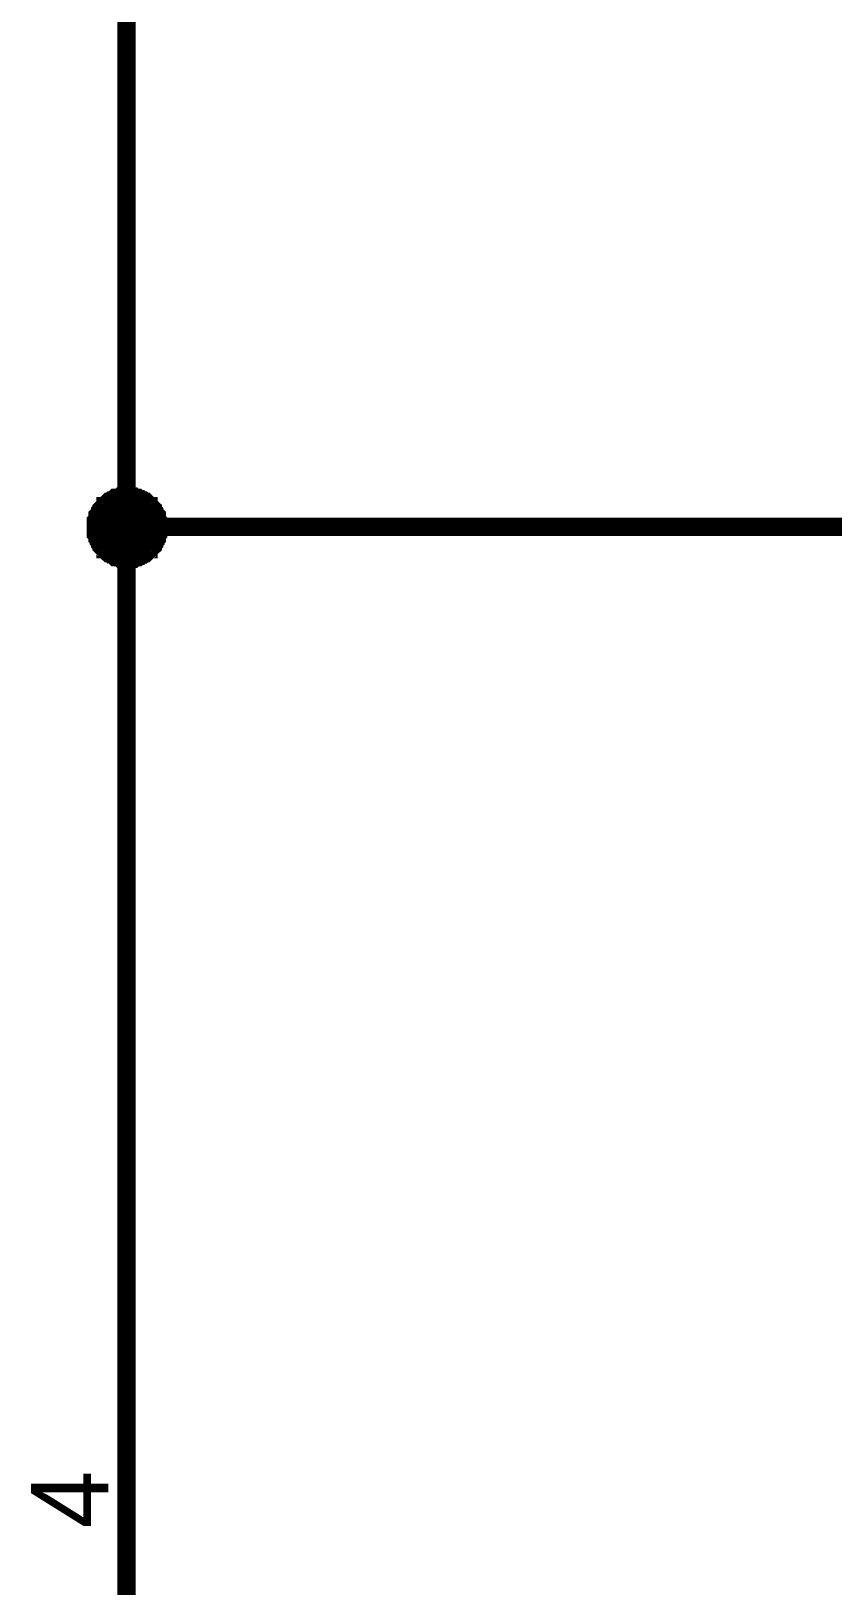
# Model space of a CAD drawing. Header units: millimetres. Extents: x 0 to 800, y 0 to 567.
# Drawn here: x 402.83 to 415.83, y 128.62 to 153.83 of the extents above; entities that cross this region are included whole.
import ezdxf

# ---------------------------------------------------------------- set-up
doc = ezdxf.new("R2010")
doc.units = ezdxf.units.MM
doc.layers.add('Sheet', color=255, linetype='Continuous')

msp = doc.modelspace()

# ---------------------------------------------------------------- linework, layer by layer
at = {"layer": 'Sheet'}
for points, const_width in [([(404.373, 157.978), (404.373, 152.894)], 0.3), ([(404.373, 152.894), (404.373, 145.794), (404.373, 132.578)], 0.3), ([(403.88, 145.794), (403.88, 145.816), (403.88, 145.838), (403.88, 145.861), (403.88, 145.883), (403.903, 145.906), (403.903, 145.928), (403.903, 145.973), (403.925, 145.995), (403.925, 145.995), (403.947, 146.018), (403.947, 146.04), (403.97, 146.062), (403.97, 146.085), (403.992, 146.107), (404.015, 146.13), (404.037, 146.13), (404.037, 146.152), (404.059, 146.174), (404.082, 146.197), (404.104, 146.197), (404.127, 146.219), (404.149, 146.219), (404.171, 146.242), (404.171, 146.242), (404.194, 146.264), (404.239, 146.264), (404.261, 146.264), (404.283, 146.286), (404.306, 146.286), (404.328, 146.286), (404.351, 146.286), (404.373, 146.286)], 0.3), ([(403.88, 145.794), (403.88, 145.816), (403.88, 145.838), (403.88, 145.861), (403.88, 145.883), (403.903, 145.906), (403.903, 145.928), (403.903, 145.973), (403.925, 145.995), (403.925, 145.995), (403.947, 146.018), (403.947, 146.04), (403.97, 146.062), (403.97, 146.085), (403.992, 146.107), (404.015, 146.13), (404.037, 146.13), (404.037, 146.152), (404.059, 146.174), (404.082, 146.197), (404.104, 146.197), (404.127, 146.219), (404.149, 146.219), (404.171, 146.242), (404.171, 146.242), (404.194, 146.264), (404.239, 146.264), (404.261, 146.264), (404.283, 146.286), (404.306, 146.286), (404.328, 146.286), (404.351, 146.286), (404.373, 146.286)], 0.3), ([(403.88, 145.794), (403.88, 145.816), (403.88, 145.838), (403.88, 145.861), (403.88, 145.883), (403.903, 145.906), (403.903, 145.928), (403.903, 145.973), (403.925, 145.995), (403.925, 145.995), (403.947, 146.018), (403.947, 146.04), (403.97, 146.062), (403.97, 146.085), (403.992, 146.107), (404.015, 146.13), (404.037, 146.13), (404.037, 146.152), (404.059, 146.174), (404.082, 146.197), (404.104, 146.197), (404.127, 146.219), (404.149, 146.219), (404.171, 146.242), (404.171, 146.242), (404.194, 146.264), (404.239, 146.264), (404.261, 146.264), (404.283, 146.286), (404.306, 146.286), (404.328, 146.286), (404.351, 146.286), (404.373, 146.286)], 0.3), ([(403.88, 145.794), (403.88, 145.816), (403.88, 145.838), (403.88, 145.861), (403.88, 145.883), (403.903, 145.906), (403.903, 145.928), (403.903, 145.973), (403.925, 145.995), (403.925, 145.995), (403.947, 146.018), (403.947, 146.04), (403.97, 146.062), (403.97, 146.085), (403.992, 146.107), (404.015, 146.13), (404.037, 146.13), (404.037, 146.152), (404.059, 146.174), (404.082, 146.197), (404.104, 146.197), (404.127, 146.219), (404.149, 146.219), (404.171, 146.242), (404.171, 146.242), (404.194, 146.264), (404.239, 146.264), (404.261, 146.264), (404.283, 146.286), (404.306, 146.286), (404.328, 146.286), (404.351, 146.286), (404.373, 146.286)], 0.3), ([(403.88, 145.794), (403.88, 145.816), (403.88, 145.838), (403.88, 145.861), (403.88, 145.883), (403.903, 145.906), (403.903, 145.928), (403.903, 145.973), (403.925, 145.995), (403.925, 145.995), (403.947, 146.018), (403.947, 146.04), (403.97, 146.062), (403.97, 146.085), (403.992, 146.107), (404.015, 146.13), (404.037, 146.13), (404.037, 146.152), (404.059, 146.174), (404.082, 146.197), (404.104, 146.197), (404.127, 146.219), (404.149, 146.219), (404.171, 146.242), (404.171, 146.242), (404.194, 146.264), (404.239, 146.264), (404.261, 146.264), (404.283, 146.286), (404.306, 146.286), (404.328, 146.286), (404.351, 146.286), (404.373, 146.286)], 0.0991), ([(403.88, 145.794), (403.88, 145.816), (403.88, 145.838), (403.88, 145.861), (403.88, 145.883), (403.903, 145.906), (403.903, 145.928), (403.903, 145.973), (403.925, 145.995), (403.925, 145.995), (403.947, 146.018), (403.947, 146.04), (403.97, 146.062), (403.97, 146.085), (403.992, 146.107), (404.015, 146.13), (404.037, 146.13), (404.037, 146.152), (404.059, 146.174), (404.082, 146.197), (404.104, 146.197), (404.127, 146.219), (404.149, 146.219), (404.171, 146.242), (404.171, 146.242), (404.194, 146.264), (404.239, 146.264), (404.261, 146.264), (404.283, 146.286), (404.306, 146.286), (404.328, 146.286), (404.351, 146.286), (404.373, 146.286)], 0.0991), ([(403.88, 145.794), (403.88, 145.816), (403.88, 145.838), (403.88, 145.861), (403.88, 145.883), (403.903, 145.906), (403.903, 145.928), (403.903, 145.973), (403.925, 145.995), (403.925, 145.995), (403.947, 146.018), (403.947, 146.04), (403.97, 146.062), (403.97, 146.085), (403.992, 146.107), (404.015, 146.13), (404.037, 146.13), (404.037, 146.152), (404.059, 146.174), (404.082, 146.197), (404.104, 146.197), (404.127, 146.219), (404.149, 146.219), (404.171, 146.242), (404.171, 146.242), (404.194, 146.264), (404.239, 146.264), (404.261, 146.264), (404.283, 146.286), (404.306, 146.286), (404.328, 146.286), (404.351, 146.286), (404.373, 146.286)], 0.0991), ([(403.88, 145.794), (403.88, 145.816), (403.88, 145.838), (403.88, 145.861), (403.88, 145.883), (403.903, 145.906), (403.903, 145.928), (403.903, 145.973), (403.925, 145.995), (403.925, 145.995), (403.947, 146.018), (403.947, 146.04), (403.97, 146.062), (403.97, 146.085), (403.992, 146.107), (404.015, 146.13), (404.037, 146.13), (404.037, 146.152), (404.059, 146.174), (404.082, 146.197), (404.104, 146.197), (404.127, 146.219), (404.149, 146.219), (404.171, 146.242), (404.171, 146.242), (404.194, 146.264), (404.239, 146.264), (404.261, 146.264), (404.283, 146.286), (404.306, 146.286), (404.328, 146.286), (404.351, 146.286), (404.373, 146.286)], 0.0991), ([(432.327, 146.286), (432.327, 145.794), (417.589, 145.794), (404.373, 145.794)], 0.3), ([(404.373, 146.286), (404.373, 146.286)], 0.3), ([(404.373, 146.286), (404.395, 146.286), (404.418, 146.286), (404.463, 146.286), (404.485, 146.286), (404.507, 146.264), (404.53, 146.264), (404.552, 146.264), (404.575, 146.242), (404.597, 146.242), (404.619, 146.219), (404.642, 146.219), (404.664, 146.197), (404.687, 146.197), (404.709, 146.174), (404.731, 146.152), (404.731, 146.13), (404.754, 146.13), (404.776, 146.107), (404.799, 146.085), (404.799, 146.062), (404.821, 146.04), (404.821, 146.018), (404.843, 145.995), (404.843, 145.995), (404.866, 145.973), (404.866, 145.928), (404.866, 145.906), (404.888, 145.883), (404.888, 145.861), (404.888, 145.838), (404.888, 145.816), (404.888, 145.794)], 0.3), ([(404.373, 146.286), (404.373, 146.286)], 0.3), ([(404.373, 146.286), (404.395, 146.286), (404.418, 146.286), (404.463, 146.286), (404.485, 146.286), (404.507, 146.264), (404.53, 146.264), (404.552, 146.264), (404.575, 146.242), (404.597, 146.242), (404.619, 146.219), (404.642, 146.219), (404.664, 146.197), (404.687, 146.197), (404.709, 146.174), (404.731, 146.152), (404.731, 146.13), (404.754, 146.13), (404.776, 146.107), (404.799, 146.085), (404.799, 146.062), (404.821, 146.04), (404.821, 146.018), (404.843, 145.995), (404.843, 145.995), (404.866, 145.973), (404.866, 145.928), (404.866, 145.906), (404.888, 145.883), (404.888, 145.861), (404.888, 145.838), (404.888, 145.816), (404.888, 145.794)], 0.3), ([(404.373, 146.286), (404.373, 146.286)], 0.3), ([(404.373, 146.286), (404.395, 146.286), (404.418, 146.286), (404.463, 146.286), (404.485, 146.286), (404.507, 146.264), (404.53, 146.264), (404.552, 146.264), (404.575, 146.242), (404.597, 146.242), (404.619, 146.219), (404.642, 146.219), (404.664, 146.197), (404.687, 146.197), (404.709, 146.174), (404.731, 146.152), (404.731, 146.13), (404.754, 146.13), (404.776, 146.107), (404.799, 146.085), (404.799, 146.062), (404.821, 146.04), (404.821, 146.018), (404.843, 145.995), (404.843, 145.995), (404.866, 145.973), (404.866, 145.928), (404.866, 145.906), (404.888, 145.883), (404.888, 145.861), (404.888, 145.838), (404.888, 145.816), (404.888, 145.794)], 0.3), ([(404.373, 146.286), (404.373, 146.286)], 0.3), ([(404.373, 146.286), (404.395, 146.286), (404.418, 146.286), (404.463, 146.286), (404.485, 146.286), (404.507, 146.264), (404.53, 146.264), (404.552, 146.264), (404.575, 146.242), (404.597, 146.242), (404.619, 146.219), (404.642, 146.219), (404.664, 146.197), (404.687, 146.197), (404.709, 146.174), (404.731, 146.152), (404.731, 146.13), (404.754, 146.13), (404.776, 146.107), (404.799, 146.085), (404.799, 146.062), (404.821, 146.04), (404.821, 146.018), (404.843, 145.995), (404.843, 145.995), (404.866, 145.973), (404.866, 145.928), (404.866, 145.906), (404.888, 145.883), (404.888, 145.861), (404.888, 145.838), (404.888, 145.816), (404.888, 145.794)], 0.3), ([(404.373, 146.286), (404.373, 146.286)], 0.0991), ([(404.373, 146.286), (404.395, 146.286), (404.418, 146.286), (404.463, 146.286), (404.485, 146.286), (404.507, 146.264), (404.53, 146.264), (404.552, 146.264), (404.575, 146.242), (404.597, 146.242), (404.619, 146.219), (404.642, 146.219), (404.664, 146.197), (404.687, 146.197), (404.709, 146.174), (404.731, 146.152), (404.731, 146.13), (404.754, 146.13), (404.776, 146.107), (404.799, 146.085), (404.799, 146.062), (404.821, 146.04), (404.821, 146.018), (404.843, 145.995), (404.843, 145.995), (404.866, 145.973), (404.866, 145.928), (404.866, 145.906), (404.888, 145.883), (404.888, 145.861), (404.888, 145.838), (404.888, 145.816), (404.888, 145.794)], 0.0991), ([(404.373, 146.286), (404.373, 146.286)], 0.0991), ([(404.373, 146.286), (404.395, 146.286), (404.418, 146.286), (404.463, 146.286), (404.485, 146.286), (404.507, 146.264), (404.53, 146.264), (404.552, 146.264), (404.575, 146.242), (404.597, 146.242), (404.619, 146.219), (404.642, 146.219), (404.664, 146.197), (404.687, 146.197), (404.709, 146.174), (404.731, 146.152), (404.731, 146.13), (404.754, 146.13), (404.776, 146.107), (404.799, 146.085), (404.799, 146.062), (404.821, 146.04), (404.821, 146.018), (404.843, 145.995), (404.843, 145.995), (404.866, 145.973), (404.866, 145.928), (404.866, 145.906), (404.888, 145.883), (404.888, 145.861), (404.888, 145.838), (404.888, 145.816), (404.888, 145.794)], 0.0991), ([(404.373, 146.286), (404.373, 146.286)], 0.0991), ([(404.373, 146.286), (404.395, 146.286), (404.418, 146.286), (404.463, 146.286), (404.485, 146.286), (404.507, 146.264), (404.53, 146.264), (404.552, 146.264), (404.575, 146.242), (404.597, 146.242), (404.619, 146.219), (404.642, 146.219), (404.664, 146.197), (404.687, 146.197), (404.709, 146.174), (404.731, 146.152), (404.731, 146.13), (404.754, 146.13), (404.776, 146.107), (404.799, 146.085), (404.799, 146.062), (404.821, 146.04), (404.821, 146.018), (404.843, 145.995), (404.843, 145.995), (404.866, 145.973), (404.866, 145.928), (404.866, 145.906), (404.888, 145.883), (404.888, 145.861), (404.888, 145.838), (404.888, 145.816), (404.888, 145.794)], 0.0991), ([(404.373, 146.286), (404.373, 146.286)], 0.0991), ([(404.373, 146.286), (404.395, 146.286), (404.418, 146.286), (404.463, 146.286), (404.485, 146.286), (404.507, 146.264), (404.53, 146.264), (404.552, 146.264), (404.575, 146.242), (404.597, 146.242), (404.619, 146.219), (404.642, 146.219), (404.664, 146.197), (404.687, 146.197), (404.709, 146.174), (404.731, 146.152), (404.731, 146.13), (404.754, 146.13), (404.776, 146.107), (404.799, 146.085), (404.799, 146.062), (404.821, 146.04), (404.821, 146.018), (404.843, 145.995), (404.843, 145.995), (404.866, 145.973), (404.866, 145.928), (404.866, 145.906), (404.888, 145.883), (404.888, 145.861), (404.888, 145.838), (404.888, 145.816), (404.888, 145.794)], 0.0991), ([(404.373, 145.278), (404.351, 145.278), (404.328, 145.278), (404.306, 145.278), (404.283, 145.278), (404.261, 145.301), (404.239, 145.301), (404.194, 145.301), (404.171, 145.323), (404.171, 145.323), (404.149, 145.346), (404.127, 145.346), (404.104, 145.368), (404.082, 145.368), (404.059, 145.39), (404.037, 145.413), (404.037, 145.435), (404.015, 145.435), (403.992, 145.458), (403.97, 145.48), (403.97, 145.502), (403.947, 145.525), (403.947, 145.547), (403.925, 145.57), (403.925, 145.592), (403.903, 145.614), (403.903, 145.637), (403.903, 145.659), (403.88, 145.682), (403.88, 145.704), (403.88, 145.749), (403.88, 145.771), (403.88, 145.794)], 0.3), ([(403.88, 145.794), (403.88, 145.794)], 0.3), ([(404.373, 145.278), (404.351, 145.278), (404.328, 145.278), (404.306, 145.278), (404.283, 145.278), (404.261, 145.301), (404.239, 145.301), (404.194, 145.301), (404.171, 145.323), (404.171, 145.323), (404.149, 145.346), (404.127, 145.346), (404.104, 145.368), (404.082, 145.368), (404.059, 145.39), (404.037, 145.413), (404.037, 145.435), (404.015, 145.435), (403.992, 145.458), (403.97, 145.48), (403.97, 145.502), (403.947, 145.525), (403.947, 145.547), (403.925, 145.57), (403.925, 145.592), (403.903, 145.614), (403.903, 145.637), (403.903, 145.659), (403.88, 145.682), (403.88, 145.704), (403.88, 145.749), (403.88, 145.771), (403.88, 145.794)], 0.3), ([(403.88, 145.794), (403.88, 145.794)], 0.3), ([(404.373, 145.278), (404.351, 145.278), (404.328, 145.278), (404.306, 145.278), (404.283, 145.278), (404.261, 145.301), (404.239, 145.301), (404.194, 145.301), (404.171, 145.323), (404.171, 145.323), (404.149, 145.346), (404.127, 145.346), (404.104, 145.368), (404.082, 145.368), (404.059, 145.39), (404.037, 145.413), (404.037, 145.435), (404.015, 145.435), (403.992, 145.458), (403.97, 145.48), (403.97, 145.502), (403.947, 145.525), (403.947, 145.547), (403.925, 145.57), (403.925, 145.592), (403.903, 145.614), (403.903, 145.637), (403.903, 145.659), (403.88, 145.682), (403.88, 145.704), (403.88, 145.749), (403.88, 145.771), (403.88, 145.794)], 0.3), ([(403.88, 145.794), (403.88, 145.794)], 0.3), ([(404.373, 145.278), (404.351, 145.278), (404.328, 145.278), (404.306, 145.278), (404.283, 145.278), (404.261, 145.301), (404.239, 145.301), (404.194, 145.301), (404.171, 145.323), (404.171, 145.323), (404.149, 145.346), (404.127, 145.346), (404.104, 145.368), (404.082, 145.368), (404.059, 145.39), (404.037, 145.413), (404.037, 145.435), (404.015, 145.435), (403.992, 145.458), (403.97, 145.48), (403.97, 145.502), (403.947, 145.525), (403.947, 145.547), (403.925, 145.57), (403.925, 145.592), (403.903, 145.614), (403.903, 145.637), (403.903, 145.659), (403.88, 145.682), (403.88, 145.704), (403.88, 145.749), (403.88, 145.771), (403.88, 145.794)], 0.3), ([(403.88, 145.794), (403.88, 145.794)], 0.3), ([(404.373, 145.278), (404.351, 145.278), (404.328, 145.278), (404.306, 145.278), (404.283, 145.278), (404.261, 145.301), (404.239, 145.301), (404.194, 145.301), (404.171, 145.323), (404.171, 145.323), (404.149, 145.346), (404.127, 145.346), (404.104, 145.368), (404.082, 145.368), (404.059, 145.39), (404.037, 145.413), (404.037, 145.435), (404.015, 145.435), (403.992, 145.458), (403.97, 145.48), (403.97, 145.502), (403.947, 145.525), (403.947, 145.547), (403.925, 145.57), (403.925, 145.592), (403.903, 145.614), (403.903, 145.637), (403.903, 145.659), (403.88, 145.682), (403.88, 145.704), (403.88, 145.749), (403.88, 145.771), (403.88, 145.794)], 0.0991), ([(403.88, 145.794), (403.88, 145.794)], 0.0991), ([(404.373, 145.278), (404.351, 145.278), (404.328, 145.278), (404.306, 145.278), (404.283, 145.278), (404.261, 145.301), (404.239, 145.301), (404.194, 145.301), (404.171, 145.323), (404.171, 145.323), (404.149, 145.346), (404.127, 145.346), (404.104, 145.368), (404.082, 145.368), (404.059, 145.39), (404.037, 145.413), (404.037, 145.435), (404.015, 145.435), (403.992, 145.458), (403.97, 145.48), (403.97, 145.502), (403.947, 145.525), (403.947, 145.547), (403.925, 145.57), (403.925, 145.592), (403.903, 145.614), (403.903, 145.637), (403.903, 145.659), (403.88, 145.682), (403.88, 145.704), (403.88, 145.749), (403.88, 145.771), (403.88, 145.794)], 0.0991), ([(403.88, 145.794), (403.88, 145.794)], 0.0991), ([(404.373, 145.278), (404.351, 145.278), (404.328, 145.278), (404.306, 145.278), (404.283, 145.278), (404.261, 145.301), (404.239, 145.301), (404.194, 145.301), (404.171, 145.323), (404.171, 145.323), (404.149, 145.346), (404.127, 145.346), (404.104, 145.368), (404.082, 145.368), (404.059, 145.39), (404.037, 145.413), (404.037, 145.435), (404.015, 145.435), (403.992, 145.458), (403.97, 145.48), (403.97, 145.502), (403.947, 145.525), (403.947, 145.547), (403.925, 145.57), (403.925, 145.592), (403.903, 145.614), (403.903, 145.637), (403.903, 145.659), (403.88, 145.682), (403.88, 145.704), (403.88, 145.749), (403.88, 145.771), (403.88, 145.794)], 0.0991), ([(403.88, 145.794), (403.88, 145.794)], 0.0991), ([(404.373, 145.278), (404.351, 145.278), (404.328, 145.278), (404.306, 145.278), (404.283, 145.278), (404.261, 145.301), (404.239, 145.301), (404.194, 145.301), (404.171, 145.323), (404.171, 145.323), (404.149, 145.346), (404.127, 145.346), (404.104, 145.368), (404.082, 145.368), (404.059, 145.39), (404.037, 145.413), (404.037, 145.435), (404.015, 145.435), (403.992, 145.458), (403.97, 145.48), (403.97, 145.502), (403.947, 145.525), (403.947, 145.547), (403.925, 145.57), (403.925, 145.592), (403.903, 145.614), (403.903, 145.637), (403.903, 145.659), (403.88, 145.682), (403.88, 145.704), (403.88, 145.749), (403.88, 145.771), (403.88, 145.794)], 0.0991), ([(403.88, 145.794), (403.88, 145.794)], 0.0991), ([(404.888, 145.794), (404.888, 145.771), (404.888, 145.749), (404.888, 145.704), (404.888, 145.682), (404.866, 145.659), (404.866, 145.637), (404.866, 145.614), (404.843, 145.592), (404.843, 145.57), (404.821, 145.547), (404.821, 145.525), (404.799, 145.502), (404.799, 145.48), (404.776, 145.458), (404.754, 145.435), (404.731, 145.435), (404.731, 145.413), (404.709, 145.39), (404.687, 145.368), (404.664, 145.368), (404.642, 145.346), (404.619, 145.346), (404.597, 145.323), (404.575, 145.323), (404.552, 145.301), (404.53, 145.301), (404.507, 145.301), (404.485, 145.278), (404.463, 145.278), (404.418, 145.278), (404.395, 145.278), (404.373, 145.278)], 0.3), ([(404.888, 145.794), (404.888, 145.771), (404.888, 145.749), (404.888, 145.704), (404.888, 145.682), (404.866, 145.659), (404.866, 145.637), (404.866, 145.614), (404.843, 145.592), (404.843, 145.57), (404.821, 145.547), (404.821, 145.525), (404.799, 145.502), (404.799, 145.48), (404.776, 145.458), (404.754, 145.435), (404.731, 145.435), (404.731, 145.413), (404.709, 145.39), (404.687, 145.368), (404.664, 145.368), (404.642, 145.346), (404.619, 145.346), (404.597, 145.323), (404.575, 145.323), (404.552, 145.301), (404.53, 145.301), (404.507, 145.301), (404.485, 145.278), (404.463, 145.278), (404.418, 145.278), (404.395, 145.278), (404.373, 145.278)], 0.3), ([(404.888, 145.794), (404.888, 145.771), (404.888, 145.749), (404.888, 145.704), (404.888, 145.682), (404.866, 145.659), (404.866, 145.637), (404.866, 145.614), (404.843, 145.592), (404.843, 145.57), (404.821, 145.547), (404.821, 145.525), (404.799, 145.502), (404.799, 145.48), (404.776, 145.458), (404.754, 145.435), (404.731, 145.435), (404.731, 145.413), (404.709, 145.39), (404.687, 145.368), (404.664, 145.368), (404.642, 145.346), (404.619, 145.346), (404.597, 145.323), (404.575, 145.323), (404.552, 145.301), (404.53, 145.301), (404.507, 145.301), (404.485, 145.278), (404.463, 145.278), (404.418, 145.278), (404.395, 145.278), (404.373, 145.278)], 0.3), ([(404.888, 145.794), (404.888, 145.771), (404.888, 145.749), (404.888, 145.704), (404.888, 145.682), (404.866, 145.659), (404.866, 145.637), (404.866, 145.614), (404.843, 145.592), (404.843, 145.57), (404.821, 145.547), (404.821, 145.525), (404.799, 145.502), (404.799, 145.48), (404.776, 145.458), (404.754, 145.435), (404.731, 145.435), (404.731, 145.413), (404.709, 145.39), (404.687, 145.368), (404.664, 145.368), (404.642, 145.346), (404.619, 145.346), (404.597, 145.323), (404.575, 145.323), (404.552, 145.301), (404.53, 145.301), (404.507, 145.301), (404.485, 145.278), (404.463, 145.278), (404.418, 145.278), (404.395, 145.278), (404.373, 145.278)], 0.3), ([(404.888, 145.794), (404.888, 145.771), (404.888, 145.749), (404.888, 145.704), (404.888, 145.682), (404.866, 145.659), (404.866, 145.637), (404.866, 145.614), (404.843, 145.592), (404.843, 145.57), (404.821, 145.547), (404.821, 145.525), (404.799, 145.502), (404.799, 145.48), (404.776, 145.458), (404.754, 145.435), (404.731, 145.435), (404.731, 145.413), (404.709, 145.39), (404.687, 145.368), (404.664, 145.368), (404.642, 145.346), (404.619, 145.346), (404.597, 145.323), (404.575, 145.323), (404.552, 145.301), (404.53, 145.301), (404.507, 145.301), (404.485, 145.278), (404.463, 145.278), (404.418, 145.278), (404.395, 145.278), (404.373, 145.278)], 0.0991), ([(404.888, 145.794), (404.888, 145.771), (404.888, 145.749), (404.888, 145.704), (404.888, 145.682), (404.866, 145.659), (404.866, 145.637), (404.866, 145.614), (404.843, 145.592), (404.843, 145.57), (404.821, 145.547), (404.821, 145.525), (404.799, 145.502), (404.799, 145.48), (404.776, 145.458), (404.754, 145.435), (404.731, 145.435), (404.731, 145.413), (404.709, 145.39), (404.687, 145.368), (404.664, 145.368), (404.642, 145.346), (404.619, 145.346), (404.597, 145.323), (404.575, 145.323), (404.552, 145.301), (404.53, 145.301), (404.507, 145.301), (404.485, 145.278), (404.463, 145.278), (404.418, 145.278), (404.395, 145.278), (404.373, 145.278)], 0.0991), ([(404.888, 145.794), (404.888, 145.771), (404.888, 145.749), (404.888, 145.704), (404.888, 145.682), (404.866, 145.659), (404.866, 145.637), (404.866, 145.614), (404.843, 145.592), (404.843, 145.57), (404.821, 145.547), (404.821, 145.525), (404.799, 145.502), (404.799, 145.48), (404.776, 145.458), (404.754, 145.435), (404.731, 145.435), (404.731, 145.413), (404.709, 145.39), (404.687, 145.368), (404.664, 145.368), (404.642, 145.346), (404.619, 145.346), (404.597, 145.323), (404.575, 145.323), (404.552, 145.301), (404.53, 145.301), (404.507, 145.301), (404.485, 145.278), (404.463, 145.278), (404.418, 145.278), (404.395, 145.278), (404.373, 145.278)], 0.0991), ([(404.888, 145.794), (404.888, 145.771), (404.888, 145.749), (404.888, 145.704), (404.888, 145.682), (404.866, 145.659), (404.866, 145.637), (404.866, 145.614), (404.843, 145.592), (404.843, 145.57), (404.821, 145.547), (404.821, 145.525), (404.799, 145.502), (404.799, 145.48), (404.776, 145.458), (404.754, 145.435), (404.731, 145.435), (404.731, 145.413), (404.709, 145.39), (404.687, 145.368), (404.664, 145.368), (404.642, 145.346), (404.619, 145.346), (404.597, 145.323), (404.575, 145.323), (404.552, 145.301), (404.53, 145.301), (404.507, 145.301), (404.485, 145.278), (404.463, 145.278), (404.418, 145.278), (404.395, 145.278), (404.373, 145.278)], 0.0991), ([(404.888, 145.794), (404.888, 145.794), (404.888, 145.794), (404.888, 145.794), (404.888, 145.794), (404.888, 145.794), (404.888, 145.794), (404.888, 145.794), (404.888, 145.794), (404.888, 145.794), (404.888, 145.794), (404.888, 145.794), (404.888, 145.794), (404.888, 145.794), (404.888, 145.794), (404.888, 145.794), (404.888, 145.794), (404.888, 145.794), (404.888, 145.794), (404.888, 145.794), (404.888, 145.794), (404.888, 145.794), (404.888, 145.794), (404.888, 145.794), (404.888, 145.794), (404.888, 145.794), (404.888, 145.794), (404.888, 145.794), (404.888, 145.794), (404.888, 145.794), (404.888, 145.794), (404.888, 145.794), (404.888, 145.794)], 0.3), ([(404.888, 145.794), (404.888, 145.794)], 0.3), ([(404.888, 145.794), (404.888, 145.794), (404.888, 145.794), (404.888, 145.794), (404.888, 145.794), (404.888, 145.794), (404.888, 145.794), (404.888, 145.794), (404.888, 145.794), (404.888, 145.794), (404.888, 145.794), (404.888, 145.794), (404.888, 145.794), (404.888, 145.794), (404.888, 145.794), (404.888, 145.794), (404.888, 145.794), (404.888, 145.794), (404.888, 145.794), (404.888, 145.794), (404.888, 145.794), (404.888, 145.794), (404.888, 145.794), (404.888, 145.794), (404.888, 145.794), (404.888, 145.794), (404.888, 145.794), (404.888, 145.794), (404.888, 145.794), (404.888, 145.794), (404.888, 145.794), (404.888, 145.794), (404.888, 145.794)], 0.3), ([(404.888, 145.794), (404.888, 145.794)], 0.3), ([(404.888, 145.794), (404.888, 145.794), (404.888, 145.794), (404.888, 145.794), (404.888, 145.794), (404.888, 145.794), (404.888, 145.794), (404.888, 145.794), (404.888, 145.794), (404.888, 145.794), (404.888, 145.794), (404.888, 145.794), (404.888, 145.794), (404.888, 145.794), (404.888, 145.794), (404.888, 145.794), (404.888, 145.794), (404.888, 145.794), (404.888, 145.794), (404.888, 145.794), (404.888, 145.794), (404.888, 145.794), (404.888, 145.794), (404.888, 145.794), (404.888, 145.794), (404.888, 145.794), (404.888, 145.794), (404.888, 145.794), (404.888, 145.794), (404.888, 145.794), (404.888, 145.794), (404.888, 145.794), (404.888, 145.794)], 0.3), ([(404.888, 145.794), (404.888, 145.794)], 0.3), ([(404.888, 145.794), (404.888, 145.794), (404.888, 145.794), (404.888, 145.794), (404.888, 145.794), (404.888, 145.794), (404.888, 145.794), (404.888, 145.794), (404.888, 145.794), (404.888, 145.794), (404.888, 145.794), (404.888, 145.794), (404.888, 145.794), (404.888, 145.794), (404.888, 145.794), (404.888, 145.794), (404.888, 145.794), (404.888, 145.794), (404.888, 145.794), (404.888, 145.794), (404.888, 145.794), (404.888, 145.794), (404.888, 145.794), (404.888, 145.794), (404.888, 145.794), (404.888, 145.794), (404.888, 145.794), (404.888, 145.794), (404.888, 145.794), (404.888, 145.794), (404.888, 145.794), (404.888, 145.794), (404.888, 145.794)], 0.3), ([(404.888, 145.794), (404.888, 145.794)], 0.3), ([(404.888, 145.794), (404.888, 145.794), (404.888, 145.794), (404.888, 145.794), (404.888, 145.794), (404.888, 145.794), (404.888, 145.794), (404.888, 145.794), (404.888, 145.794), (404.888, 145.794), (404.888, 145.794), (404.888, 145.794), (404.888, 145.794), (404.888, 145.794), (404.888, 145.794), (404.888, 145.794), (404.888, 145.794), (404.888, 145.794), (404.888, 145.794), (404.888, 145.794), (404.888, 145.794), (404.888, 145.794), (404.888, 145.794), (404.888, 145.794), (404.888, 145.794), (404.888, 145.794), (404.888, 145.794), (404.888, 145.794), (404.888, 145.794), (404.888, 145.794), (404.888, 145.794), (404.888, 145.794), (404.888, 145.794)], 0.0991), ([(404.888, 145.794), (404.888, 145.794)], 0.0991), ([(404.888, 145.794), (404.888, 145.794), (404.888, 145.794), (404.888, 145.794), (404.888, 145.794), (404.888, 145.794), (404.888, 145.794), (404.888, 145.794), (404.888, 145.794), (404.888, 145.794), (404.888, 145.794), (404.888, 145.794), (404.888, 145.794), (404.888, 145.794), (404.888, 145.794), (404.888, 145.794), (404.888, 145.794), (404.888, 145.794), (404.888, 145.794), (404.888, 145.794), (404.888, 145.794), (404.888, 145.794), (404.888, 145.794), (404.888, 145.794), (404.888, 145.794), (404.888, 145.794), (404.888, 145.794), (404.888, 145.794), (404.888, 145.794), (404.888, 145.794), (404.888, 145.794), (404.888, 145.794), (404.888, 145.794)], 0.0991), ([(404.888, 145.794), (404.888, 145.794)], 0.0991), ([(404.888, 145.794), (404.888, 145.794), (404.888, 145.794), (404.888, 145.794), (404.888, 145.794), (404.888, 145.794), (404.888, 145.794), (404.888, 145.794), (404.888, 145.794), (404.888, 145.794), (404.888, 145.794), (404.888, 145.794), (404.888, 145.794), (404.888, 145.794), (404.888, 145.794), (404.888, 145.794), (404.888, 145.794), (404.888, 145.794), (404.888, 145.794), (404.888, 145.794), (404.888, 145.794), (404.888, 145.794), (404.888, 145.794), (404.888, 145.794), (404.888, 145.794), (404.888, 145.794), (404.888, 145.794), (404.888, 145.794), (404.888, 145.794), (404.888, 145.794), (404.888, 145.794), (404.888, 145.794), (404.888, 145.794)], 0.0991), ([(404.888, 145.794), (404.888, 145.794)], 0.0991), ([(404.888, 145.794), (404.888, 145.794), (404.888, 145.794), (404.888, 145.794), (404.888, 145.794), (404.888, 145.794), (404.888, 145.794), (404.888, 145.794), (404.888, 145.794), (404.888, 145.794), (404.888, 145.794), (404.888, 145.794), (404.888, 145.794), (404.888, 145.794), (404.888, 145.794), (404.888, 145.794), (404.888, 145.794), (404.888, 145.794), (404.888, 145.794), (404.888, 145.794), (404.888, 145.794), (404.888, 145.794), (404.888, 145.794), (404.888, 145.794), (404.888, 145.794), (404.888, 145.794), (404.888, 145.794), (404.888, 145.794), (404.888, 145.794), (404.888, 145.794), (404.888, 145.794), (404.888, 145.794), (404.888, 145.794)], 0.0991), ([(404.888, 145.794), (404.888, 145.794)], 0.0991), ([(404.373, 127.494), (404.373, 132.578)], 0.3)]:
    msp.add_lwpolyline(points, dxfattribs=dict(at, const_width=const_width))
at = {"layer": 'Sheet', "const_width": 0.508}
msp.add_lwpolyline([(404.114, 145.796, 1), (404.622, 145.796, 1)], format="xyb", close=True, dxfattribs=at)

# ---------------------------------------------------------------- texts
at = {"layer": 'Sheet'}
msp.add_text('4', height=1.254, rotation=90, dxfattribs=at).set_placement((404.082, 129.554))

doc.saveas('drawing.dxf')
